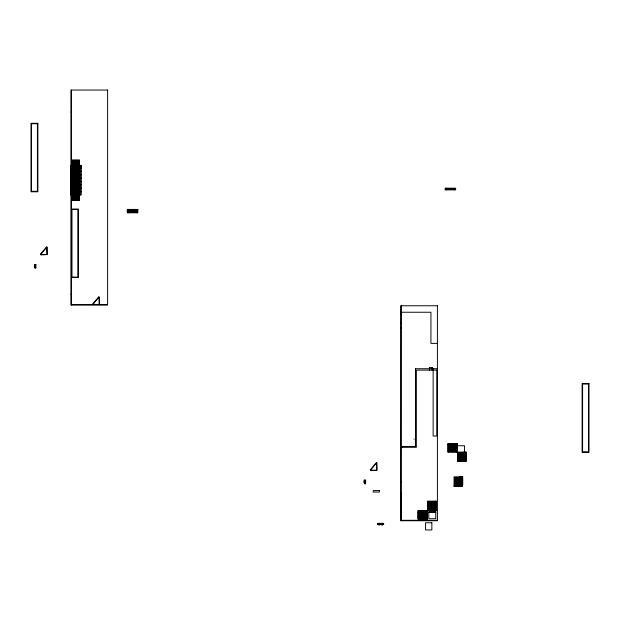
<?xml version="1.0" encoding="UTF-8"?>
<svg xmlns="http://www.w3.org/2000/svg" width="620" height="620" viewBox="0 0 620 620"><rect width="100%" height="100%" fill="white"/><g stroke="black" fill="none" stroke-linecap="round" stroke-linejoin="round"><path stroke-width="0.46" stroke-dasharray="3.1 2.33" d="M413.315 438.712L414.648 439.464"/><path stroke-width="0.93" d="M377.743 524.466L377.743 523.451L383.633 523.451L383.648 524.466L377.743 524.466L377.743 523.513M401.202 305.769L401.132 520.312L437.41 520.296M433.55 368.993L432.272 370.117L432.233 367.629L429.552 367.629L429.552 370.179L429.552 367.629M462.512 485.584L462.466 486.227L461.877 486.227L461.877 485.584M465.922 460.807L465.876 461.45L465.287 461.443L465.256 452.104M41.245 254.828L40.532 253.991L46.585 246.915L47.081 247.054L47.19 254.619L40.928 254.828M93.411 304.746L92.698 303.909L98.844 296.833L99.464 297.445L99.464 304.296L98.944 304.746M371.047 470.549L370.334 469.712L376.394 462.636L376.89 462.776L376.952 470.394L370.729 470.549M71.966 165.385L70.75 165.393L70.742 194.967L81.282 194.967L81.282 165.385L70.75 165.393L70.773 165.827L71.966 165.385L71.966 192.394M70.982 112.073L71.401 112.073M71.881 160.456L79.461 160.456M71.881 160.983L79.461 160.983M71.881 161.673L79.461 161.673M71.881 162.37L79.461 162.37M71.881 163.06L79.461 163.06M71.881 163.796L79.461 163.796M71.881 164.548L79.461 164.548M80.306 166.284L70.75 166.284L80.29 166.284L80.306 165.393M70.75 167.075L80.29 167.075L80.29 167.974M70.75 167.981L81.321 167.974M70.75 168.772L80.282 168.772L80.282 169.663L70.75 169.663M70.75 170.453L80.282 170.453L80.282 171.345M70.742 171.36L81.29 171.345M70.742 172.151L80.282 172.151L80.282 173.042L70.742 173.042M70.742 173.833L80.298 173.833L80.298 174.724M70.742 174.724L81.29 174.724M70.742 175.522L80.282 175.522L80.282 176.406L70.742 176.406M70.742 177.204L80.282 177.204L80.282 178.095M70.742 178.103L81.29 178.095M70.742 178.901L80.282 178.901L80.282 179.785L70.742 179.792M70.742 180.583L80.282 180.583L80.282 181.474M70.742 181.482L81.282 181.474M70.742 182.272L80.282 182.272L80.282 183.163L70.742 183.163M70.742 183.962L80.282 183.962L80.282 184.853M70.742 184.853L81.282 184.853M70.742 185.643L80.282 185.643L80.282 186.535L70.742 186.535M70.742 187.333L80.282 187.333L80.282 188.224M70.742 188.224L81.282 188.224M445.09 188.17L455.63 188.178L455.63 189.859L445.09 189.859L445.09 188.968L454.631 188.968L454.631 189.859M70.742 189.015L80.282 189.015L80.282 189.906L70.742 189.906M70.742 190.697L80.282 190.697L80.282 191.588M70.742 191.596L81.282 191.588M70.742 192.394L80.282 192.394L80.282 193.277L70.742 193.277M70.742 194.076L80.282 194.076L80.282 194.967M71.951 195.843L79.531 195.843M71.951 196.602L79.531 196.602M71.951 197.331L79.531 197.331M71.951 198.02L79.531 198.02M71.951 198.718L79.531 198.718M71.951 199.415L79.531 199.415M71.951 199.935L79.531 199.935M71.509 209.041L78.383 209.041L78.383 277.558L71.509 277.558M127.325 210.211L136.865 210.211L136.865 211.102L127.325 211.102L136.865 211.102M127.325 211.901L136.865 211.901L136.865 212.792M70.982 294.089L71.401 294.089L71.401 194.37M71.362 304.637L107.609 304.637M400.799 312.24L430.931 312.24L430.931 343.379L437.41 343.379M400.799 313.689L401.202 313.689M400.799 323.059L401.202 323.059M400.784 327.794L401.202 327.794M415.446 368.722L437.41 368.722M437.41 370.117L416.346 370.117L416.346 447.307L401.186 447.307M453.84 443.68L448.066 443.68L448.066 452.104L448.647 452.158L448.647 443.548L448.012 443.548L448.012 452.158M448.066 444.393L453.84 444.393M448.95 444.788L453.84 444.749L453.84 446.284L448.95 446.206M456.863 444.889L457.498 444.889M448.95 445.052L453.569 445.052M448.95 445.175L453.569 445.175M448.95 445.439L453.569 445.439M456.863 445.532L457.498 445.532M448.95 445.571L453.569 445.571M448.95 445.842L453.569 445.842M448.95 445.943L453.569 445.943M456.87 445.974L457.506 445.974M401.186 446.478L415.478 446.478M456.87 446.609L457.506 446.609M456.855 446.966L457.49 446.966M456.855 447.601L457.49 447.601M456.863 448.043L457.498 448.043M456.863 448.679L457.498 448.679M456.87 449.12L457.506 449.12M456.87 449.756L457.506 449.756M456.878 450.197L457.514 450.197M456.878 450.841L457.514 450.841M456.878 451.337L457.514 451.337M456.878 451.972L457.514 451.972M463.125 452.259L464.651 452.53M464.651 452.259L464.636 459.219L463.125 459.219L464.636 458.947M459.714 477.307L461.241 477.043L459.714 477.043L459.714 483.995L461.226 483.995L459.714 483.724M400.784 481.849L401.186 481.849M400.784 492.962L401.186 492.962L401.186 520.738M433.396 502.092L434.031 502.092L434.031 505.788M433.357 502.161L434.868 501.89L433.357 501.89L433.396 505.788M400.784 506.734L401.186 506.734M428.257 508.183L432.907 508.183L432.907 508.818L428.242 508.818L428.273 508.152M428.257 508.446L432.907 508.446M435.209 509.865L435.922 509.865L435.922 501.332L435.209 501.332L435.209 506.075M435.24 509.904L435.875 509.904L435.829 510.547L435.24 510.547L435.209 507.966M418.05 510.818L418.686 510.818M418.05 511.454L418.686 511.454M418.05 511.95L418.686 511.95M428.877 512.337L435.86 512.337M418.05 512.585L418.686 512.585M418.058 513.034L418.694 513.034M418.058 513.67L418.694 513.67M418.066 514.112L418.702 514.112M418.066 514.747L418.702 514.747M418.058 516.181L418.694 516.181M421.569 516.289L427.343 516.259L427.343 517.785L427.071 516.259M421.569 516.561L427.071 516.561M421.569 516.685L427.071 516.685M418.058 516.817L418.694 516.817M421.569 516.948L427.071 516.948M421.569 517.08L427.071 517.08M418.702 517.258L418.066 517.258L418.066 517.894L418.702 517.894M421.569 517.343L427.071 517.343M421.569 517.452L427.071 517.452M421.569 517.716L427.071 517.716M427.498 518.39L418.159 518.429L418.159 519.01L418.795 519.064M427.498 519.111L418.833 519.111L418.833 518.39M378.665 523.272L379.897 523.272L379.897 523.691M382.602 523.272L381.486 523.272L381.486 523.691M378.665 524.869L379.897 524.869L379.897 524.071L381.463 524.071L381.486 524.915L382.602 524.915M379.897 524.101L381.463 524.101M379.897 524.311L379.719 524.869M381.463 524.311L382.106 524.311L382.106 524.915M377.743 524.427L382.85 524.466M465.969 452.104L465.969 460.768M464.76 460.9L464.76 461.536M464.489 452.042L464.489 445.749L457.304 445.749L457.304 452.042M464.31 452.53L464.31 458.947M464.21 452.53L464.21 458.947M464.124 460.9L464.124 461.536M463.938 452.53L463.938 458.947M463.814 452.53L463.814 458.947M463.683 460.908L463.683 461.551M463.543 452.53L463.543 458.947M463.419 452.53L463.419 458.947M463.156 452.53L463.156 458.947M463.047 460.908L463.047 461.551M462.69 460.893L462.69 461.528M462.559 476.881L462.559 485.545M462.055 460.893L462.055 461.528M461.846 476.881L461.846 485.545M461.606 460.9L461.606 461.543M461.35 485.677L461.35 486.312M461.171 477.307L461.171 483.724M460.97 460.9L460.97 461.543M460.9 477.307L460.9 483.724M460.8 477.307L460.8 483.724M460.714 485.677L460.714 486.312M460.528 460.908L460.528 461.543M460.528 477.307L460.528 483.724M460.404 477.307L460.404 483.724M460.272 485.685L460.272 486.328M460.133 477.307L460.133 483.724M460.009 477.307L460.009 483.724M459.893 460.908L459.893 461.543M459.637 485.685L459.637 486.328M459.451 460.916L459.451 461.559M459.281 485.669L459.281 486.305M458.815 460.916L458.815 461.559M458.645 485.669L458.645 486.305M458.32 460.924L458.32 461.559M458.203 485.677L458.203 486.32M457.676 460.924L457.676 461.559M457.56 485.677L457.56 486.32M457.118 485.685L457.118 486.32M456.483 485.685L456.483 486.32M456.041 485.7L456.041 486.336M455.406 485.7L455.406 486.336M454.91 485.7L454.91 486.336M454.266 485.7L454.266 486.336M453.569 444.749L453.569 446.284M446.299 188.178L446.299 189.859M436.813 370.117L436.813 436.038L433.14 436.038L433.14 370.117M434.821 505.788L434.821 502.092L434.55 505.788M434.713 509.996L434.713 510.632L434.078 510.632L434.078 509.996M434.426 505.788L434.426 502.092L434.163 505.788M433.768 502.092L433.768 505.788M433.659 502.092L433.659 505.788M433.636 510.012L433.636 510.647M433 510.012L433 510.647M432.233 367.629L432.233 370.179M431.567 510.004L431.567 510.64L430.923 510.64L430.923 510.004M430.482 510.004L430.482 510.64M429.846 510.004L429.846 510.64M429.404 510.02L429.404 510.655M428.769 510.02L428.769 510.655M428.273 510.02L428.273 510.655M427.63 510.02L427.63 510.655M415.478 368.722L415.446 446.478M401.915 446.478L401.915 447.307M383.633 523.451L382.835 523.451M379.13 524.466L378.495 524.466M365.428 480.167L365.428 483.747M364.397 480.167L364.397 483.747L365.637 483.747L365.637 480.167L364.204 480.175L364.204 483.011L364.328 480.175M132.905 209.421L132.905 210.211M132.905 211.102L132.905 211.901M132.091 209.421L132.091 210.211M132.091 211.102L132.091 211.901M128.534 209.421L128.534 212.792M81.197 165.416L81.197 167.974M79.531 194.967L79.531 200.462L71.951 200.462L71.951 193.285M79.43 166.284L79.461 159.929L71.881 159.929L71.881 165.424M79.43 170.453L79.43 171.345M79.43 172.151L79.43 173.042M79.43 177.204L79.43 178.095M79.43 178.901L79.43 179.785M79.43 182.272L79.43 183.163M79.43 183.962L79.43 184.845M79.461 189.015L79.461 189.906M79.461 190.697L79.461 191.588M79.461 194.076L79.461 194.967M76.322 166.284L76.322 167.075M76.322 167.974L76.322 168.772M76.322 169.663L76.322 170.453M76.322 171.352L76.322 172.151M76.322 173.042L76.322 173.833M76.322 174.724L76.322 175.522M76.322 176.413L76.322 177.204M76.322 178.103L76.322 178.901M76.322 179.792L76.322 180.583M76.322 181.482L76.322 182.272M76.322 183.163L76.322 183.962M76.322 184.853L76.322 185.643M76.322 186.535L76.322 187.333M76.322 188.224L76.322 189.015M76.322 189.906L76.322 190.697M76.322 191.596L76.322 192.394M76.322 193.285L76.322 194.967M75.516 166.284L75.516 167.075M75.516 167.974L75.516 168.772M75.516 169.663L75.516 170.453M75.516 171.352L75.516 172.151M75.516 173.042L75.516 173.833M75.516 174.724L75.516 175.522M75.516 176.413L75.516 177.204M75.516 178.103L75.516 178.901M75.516 179.792L75.516 180.583M75.508 181.482L75.508 182.272M75.508 183.163L75.508 183.962M75.508 184.853L75.508 185.643M75.508 186.535L75.508 187.333M75.508 188.224L75.508 189.015M75.508 189.906L75.508 190.697M75.508 191.596L75.508 192.394M75.508 193.285L75.508 194.967M71.401 90.047L71.401 166.292M71.377 294.089L71.362 305.017M35.627 264.446L35.627 268.026M457.405 443.781L457.405 444.362L456.769 444.362L456.731 443.68L457.405 443.781M46.779 247.202L40.703 254.495L46.973 254.495L46.779 247.202M98.944 297.12L92.868 304.412L99.138 304.412L98.944 297.12M376.58 462.923L370.512 470.216L376.774 470.216L376.58 462.923M107.609 90.047L70.982 90.047L70.982 305.017L107.609 305.017L107.609 90.047M37.882 123.272L31 123.272L31 191.797L37.882 191.797L37.882 123.272M37.401 123.752L31.48 123.752L31.48 191.317L37.401 191.317L37.401 123.752M137.865 209.421L127.325 209.421L127.325 212.792L137.865 212.792L137.865 209.421M77.911 209.513L71.982 209.513L71.982 277.078L77.911 277.078L77.911 209.513M35.836 264.446L34.596 264.446L34.596 268.026L35.836 268.026L35.836 264.446M34.526 264.453L34.402 267.29L34.526 264.453M437.41 305.769L400.799 305.769L400.799 520.738L437.41 520.738L437.41 305.769M589 383.548L582.118 383.548L582.118 452.337L589 452.337L589 383.548M588.519 384.028L582.599 384.028L582.599 451.864L588.519 451.864L588.519 384.028M449.787 443.548L449.151 443.548L449.151 452.158L449.787 452.158L449.787 443.548M450.895 443.548L450.26 443.548L450.26 452.158L450.895 452.158L450.895 443.548M452.073 443.548L451.438 443.548L451.438 452.158L452.073 452.158L452.073 443.548M453.166 443.548L452.53 443.548L452.53 452.158L453.166 452.158L453.166 443.548M454.336 443.548L453.7 443.548L453.7 452.158L454.336 452.158L454.336 443.548M455.406 443.548L454.77 443.548L454.77 452.158L455.406 452.158L455.406 443.548M456.498 443.548L455.863 443.548L455.863 452.158L456.498 452.158L456.498 443.548M457.506 443.494L456.87 443.494L456.87 452.112L466.108 452.05L466.108 452.685L457.49 452.685L457.506 443.494M466.108 453.189L457.49 453.189L457.49 453.825L466.108 453.825L466.108 453.189M466.108 454.305L457.49 454.305L457.49 454.94L466.108 454.94L466.108 454.305M466.108 455.475L457.49 455.475L457.49 456.111L466.108 456.111L466.108 455.475M466.108 456.568L457.49 456.568L457.49 457.204L466.108 457.204L466.108 456.568M466.108 457.738L457.49 457.738L457.49 458.374L466.108 458.374L466.108 457.738M466.108 458.808L457.49 458.808L457.49 459.443L466.108 459.443L466.108 458.808M466.108 459.908L457.49 459.908L457.49 460.544L466.108 460.544L466.108 459.908M465.992 460.908L457.382 460.908L457.382 461.543L465.992 461.543L465.992 460.908M462.698 476.827L454.08 476.827L454.08 477.462L462.698 477.462L462.698 476.827M462.698 477.966L454.08 477.966L454.08 478.601L462.698 478.601L462.698 477.966M462.698 479.082L454.08 479.082L454.08 479.717L462.698 479.717L462.698 479.082M462.698 480.252L454.08 480.252L454.08 480.887L462.698 480.887L462.698 480.252M462.698 481.345L454.08 481.345L454.08 481.98L462.698 481.98L462.698 481.345M462.698 482.515L454.08 482.515L454.08 483.15L462.698 483.15L462.698 482.515M462.698 483.585L454.08 483.585L454.08 484.22L462.698 484.22L462.698 483.585M462.698 484.685L454.08 484.685L454.08 485.321L462.698 485.321L462.698 484.685M462.582 485.685L453.972 485.685L453.972 486.32L462.582 486.32L462.582 485.685M379.37 490.583L373.256 490.583L373.256 492.048L379.37 492.048L379.37 490.583M436.061 501.146L427.443 501.146L427.443 501.782L436.061 501.782L436.061 501.146M436.061 502.285L427.443 502.285L427.443 502.921L436.061 502.921L436.061 502.285M436.061 503.401L427.443 503.401L427.443 504.037L436.061 504.037L436.061 503.401M436.061 504.571L427.443 504.571L427.443 505.207L436.061 505.207L436.061 504.571M436.061 505.664L427.443 505.664L427.443 506.3L436.061 506.3L436.061 505.664M436.061 506.835L427.443 506.835L427.443 507.478L436.061 507.478L436.061 506.835M436.061 507.904L427.443 507.904L427.443 508.539L436.061 508.539L436.061 507.904M436.061 509.005L427.443 509.005L427.443 509.64L436.061 509.64L436.061 509.005M432.644 509.989L432.008 509.989L432.008 510.624L432.644 510.624L432.644 509.989M436.108 510.004L427.49 510.004L427.552 519.242L426.917 519.242L426.917 510.632L436.108 510.64L436.108 510.004M418.694 510.516L418.058 510.516L418.058 519.134L418.694 519.134L418.694 510.516M419.701 510.632L419.066 510.632L419.066 519.242L419.701 519.242L419.701 510.632M420.802 510.632L420.159 510.632L420.159 519.242L420.802 519.242L420.802 510.632M421.864 510.632L421.228 510.632L421.228 519.242L421.864 519.242L421.864 510.632M423.042 510.632L422.398 510.632L422.398 519.242L423.042 519.242L423.042 510.632M424.127 510.632L423.491 510.632L423.491 519.242L424.127 519.242L424.127 510.632M425.305 510.632L424.669 510.632L424.669 519.242L425.305 519.242L425.305 510.632M426.413 510.632L425.777 510.632L425.777 519.242L426.413 519.242L426.413 510.632M435.752 511.74L428.808 511.74L428.808 518.684L435.752 518.684L435.752 511.74M418.709 515.189L418.074 515.189L418.074 515.825L418.709 515.825L418.709 515.189M420.654 516.259L420.383 517.77L420.654 516.259M431.861 522.769L425.576 522.769L425.576 529.953L431.861 529.953L431.861 522.769"/></g></svg>
